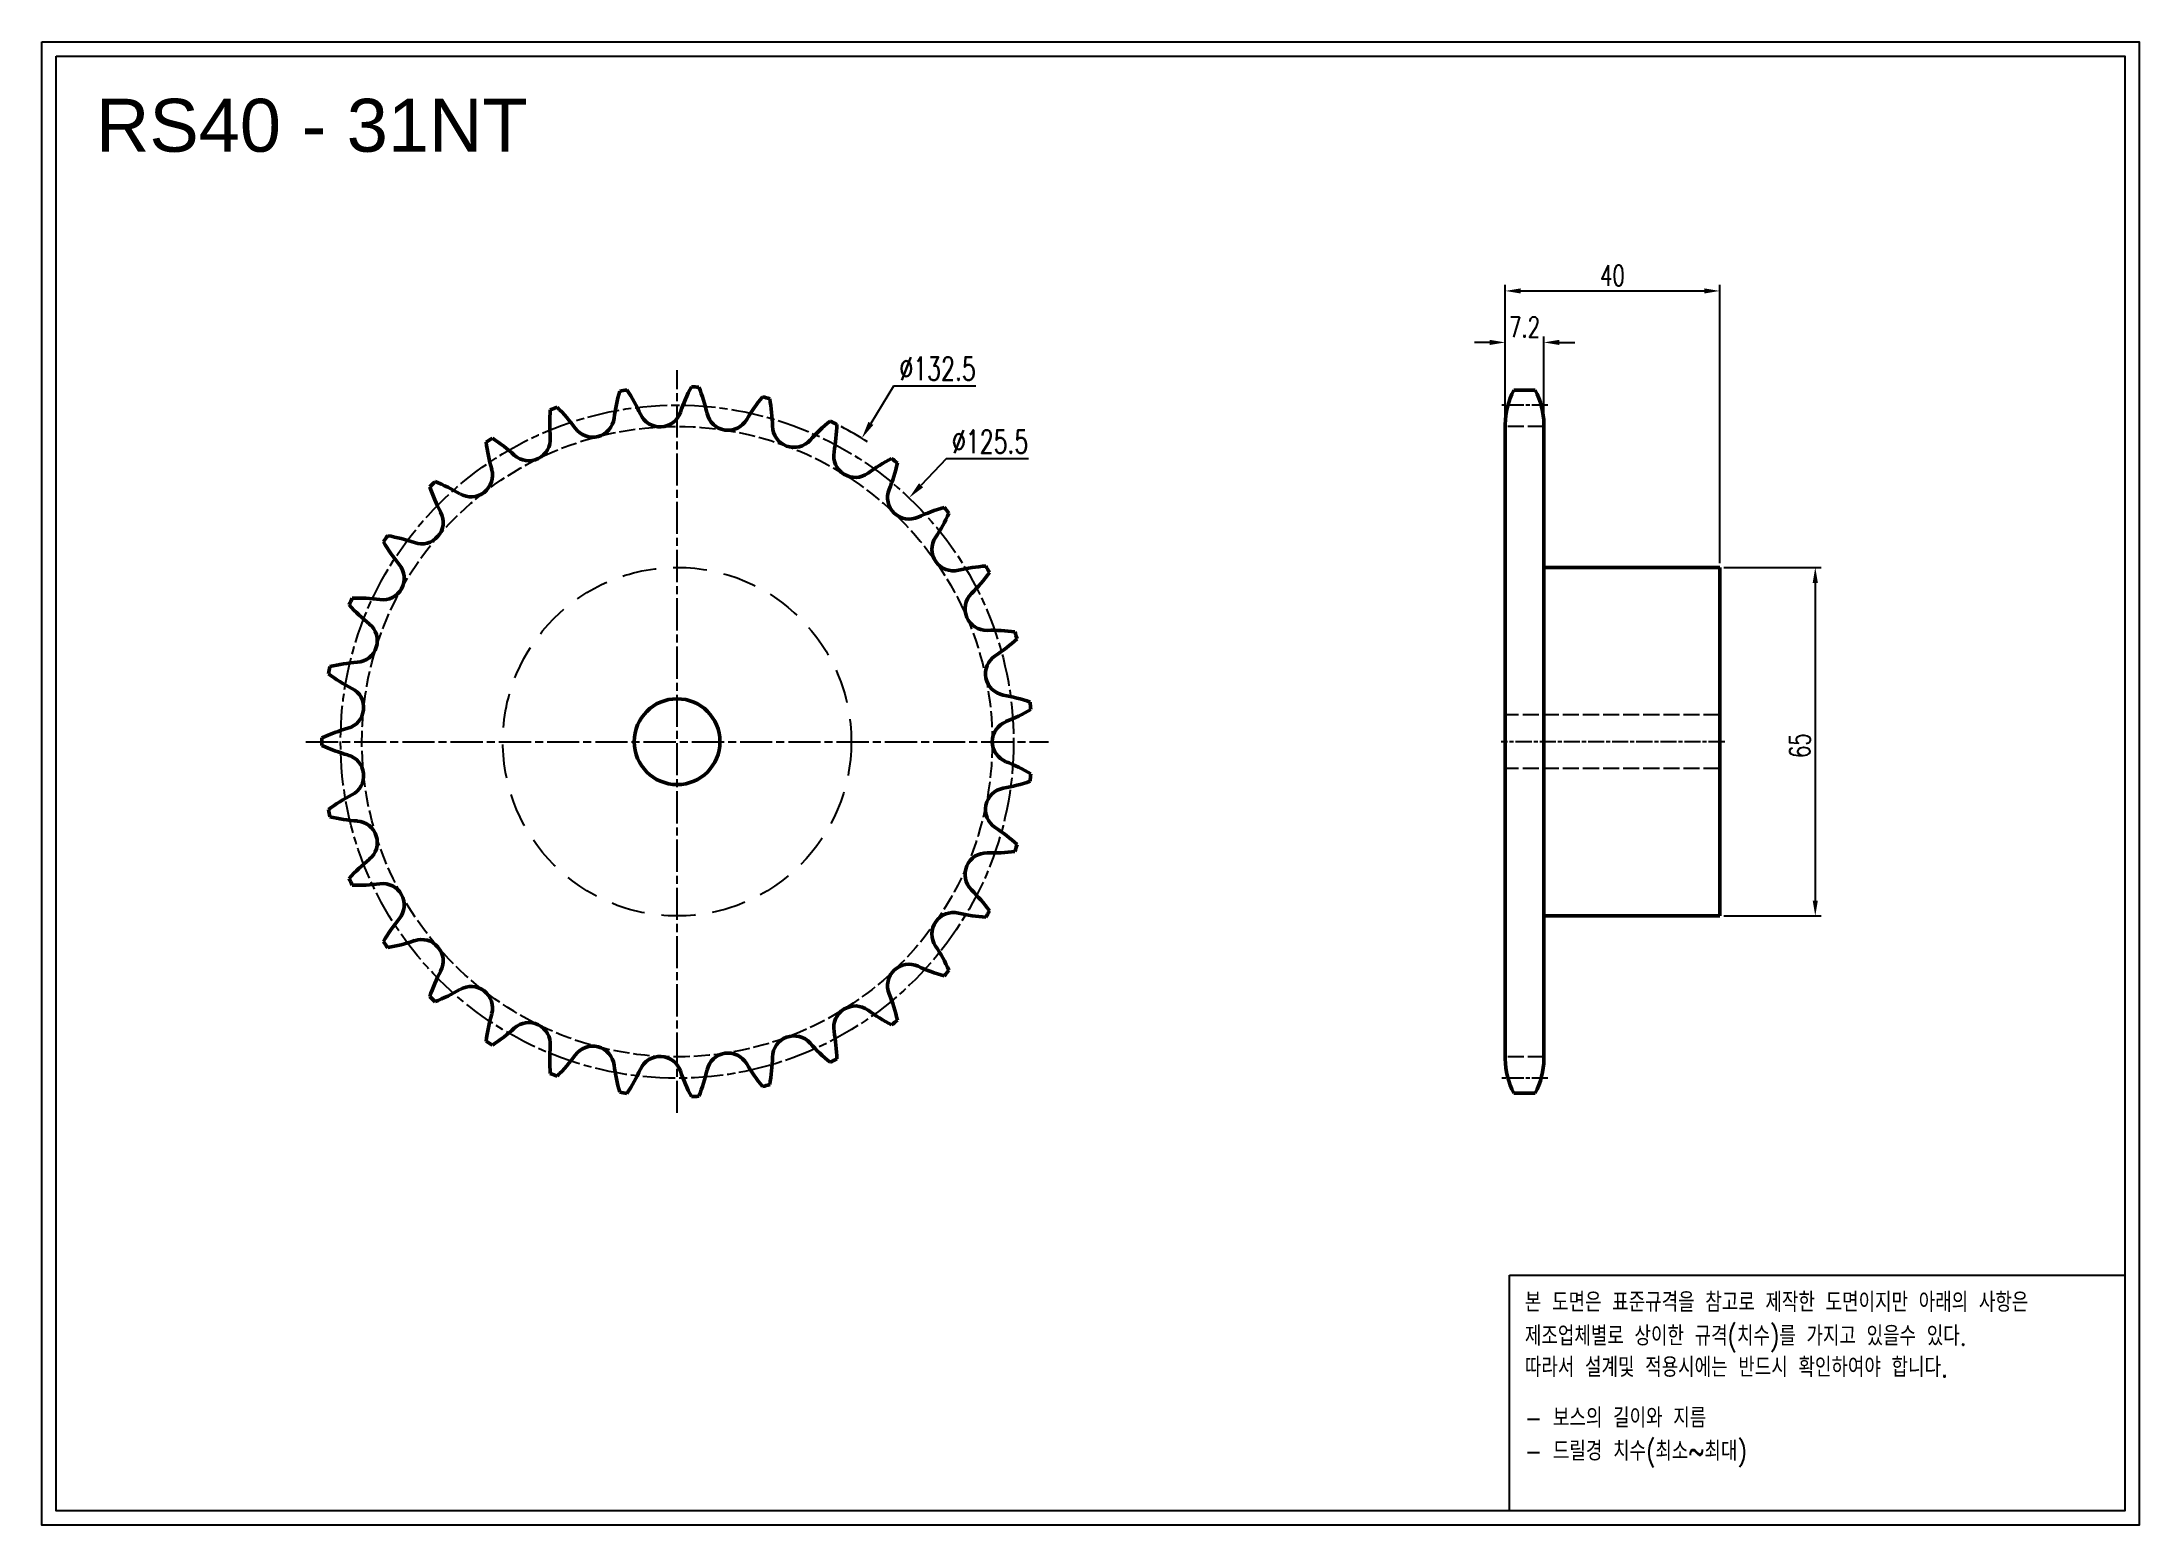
# Model space of a CAD drawing. Header units: millimetres. Extents: x -21901 to -21510, y 1699 to 1976.
import ezdxf

# ---------------------------------------------------------------- set-up
doc = ezdxf.new("R2010")
doc.units = ezdxf.units.MM
for name, pattern in [('AM_ISO02W050', [7.5, 6, -1.5]), ('AM_ISO02W050x2', [3.75, 3, -0.75]), ('AM_ISO08W050', [18, 12, -1.5, 3, -1.5]), ('AM_ISO08W050x2', [9, 6, -0.75, 1.5, -0.75]), ('HIDDEN', [9.525, 6.35, -3.175])]:
    doc.linetypes.add(name, pattern=pattern)
for name, color, linetype, lineweight in [('AM_0N', 7, 'Continuous', 50), ('AM_3N', 6, 'AM_ISO02W050', 25), ('AM_7', 4, 'AM_ISO08W050', 25), ('AM_7N', 4, 'AM_ISO08W050', 25)]:
    doc.layers.add(name, color=color, linetype=linetype, lineweight=lineweight)
doc.layers.add('HL', color=2, linetype='HIDDEN')
doc.layers.add('S-DIM', color=7, linetype='Continuous')
doc.styles.add('HAN', font='ROMANS.shx', dxfattribs={"width": 0.7, "bigfont": 'whgtxt.shx'})
doc.styles.add('HSG', font='SIMPLEX.shx', dxfattribs={"width": 0.7, "bigfont": 'HSG.shx'})
doc.styles.get("Standard").update_dxf_attribs({"font": 'arial.ttf'})
doc.dimstyles.new('APP4', dxfattribs={"dimscale": 1.6, "dimtxt": 2.4, "dimasz": 1.8, "dimexe": 0.7, "dimexo": 0.5, "dimgap": 0.6, "dimtad": 1, "dimtoh": 1, "dimdec": 1, "dimrnd": 0.01, "dimzin": 9, "dimdsep": 46, "dimtxsty": 'HSG', "dimcen": 0, "dimclrd": 1, "dimclre": 1, "dimclrt": 256, "dimazin": 2, "dimtp": 1, "dimtm": 1, "dimtfac": 0.5, "dimtdec": 1, "dimtofl": 0, "dimtmove": 0, "dimatfit": 3, "dimfxl": 0, "dimtvp": 1, "dimtolj": 2, "dimlwd": -1, "dimlwe": -1, "dimarcsym": 0})
doc.dimstyles.new('APP8', dxfattribs={"dimscale": 1.8, "dimtxt": 2.4, "dimasz": 1.8, "dimexe": 0.7, "dimexo": 0.5, "dimgap": 0.6, "dimtad": 1, "dimtoh": 1, "dimdec": 1, "dimrnd": 0.01, "dimzin": 9, "dimdsep": 46, "dimtxsty": 'HSG', "dimcen": 0, "dimclrd": 1, "dimclre": 1, "dimclrt": 256, "dimazin": 2, "dimtp": 1, "dimtm": 1, "dimtfac": 0.5, "dimtdec": 1, "dimtofl": 0, "dimtmove": 0, "dimatfit": 3, "dimfxl": 0, "dimtvp": 1, "dimtolj": 2, "dimlwd": -1, "dimlwe": -1, "dimarcsym": 0})

# ---------------------------------------------------------------- blocks, each defined once
blk = doc.blocks.new('*D1')
at = {"layer": 'Defpoints', "color": 0, "transparency": 16777216}
for p in [(-21748.01, 1902.12), (-21816.93, 1788.94)]:
    blk.add_point(p, dxfattribs=at)
at = {"layer": 'S-DIM', "color": 1, "transparency": 16777216}
for p, q in [((-21742.08, 1911.86), (-21746.33, 1904.89)), ((-21726.75, 1911.86), (-21742.08, 1911.86))]:
    blk.add_line(p, q, dxfattribs=at)
blk.add_arc((-21782.47, 1845.53), 66.25, 57.5723, 62.4972, dxfattribs=at)
blk.add_solid([(-21746.79, 1905.17), (-21745.86, 1904.61), (-21748.01, 1902.12)], dxfattribs=at)
at = {"layer": 'S-DIM', "transparency": 16777216, "insert": (-21733.88, 1915.1), "char_height": 4.32, "attachment_point": 5, "style": 'HSG'}
blk.add_mtext('\\A2;∅132.5', dxfattribs=at)
blk = doc.blocks.new('*D2')
at = {"layer": 'Defpoints', "color": 0, "transparency": 16777216}
for p in [(-21739.19, 1891), (-21825.74, 1800.07)]:
    blk.add_point(p, dxfattribs=at)
at = {"layer": 'S-DIM', "color": 1, "transparency": 16777216}
for p, q in [((-21732.29, 1898.25), (-21736.96, 1893.34)), ((-21716.95, 1898.25), (-21732.29, 1898.25))]:
    blk.add_line(p, q, dxfattribs=at)
blk.add_solid([(-21737.35, 1893.72), (-21736.57, 1892.97), (-21739.19, 1891)], dxfattribs=at)
at = {"layer": 'S-DIM', "transparency": 16777216, "insert": (-21724.08, 1901.49), "char_height": 4.32, "attachment_point": 5, "style": 'HSG'}
blk.add_mtext('\\A2;∅125.5', dxfattribs=at)
blk = doc.blocks.new('*D3')
at = {"layer": 'Defpoints', "color": 0, "transparency": 16777216}
for p in [(-21620.79, 1919.99), (-21627.99, 1904.33), (-21620.79, 1904.33)]:
    blk.add_point(p, dxfattribs=at)
at = {"layer": 'S-DIM', "color": 1, "transparency": 16777216}
for p, q in [((-21627.99, 1905.13), (-21627.99, 1921.11)), ((-21620.79, 1905.13), (-21620.79, 1921.11)), ((-21630.87, 1919.99), (-21633.75, 1919.99)), ((-21617.91, 1919.99), (-21615.03, 1919.99))]:
    blk.add_line(p, q, dxfattribs=at)
for points in [[(-21630.87, 1920.47), (-21630.87, 1919.51), (-21627.99, 1919.99)], [(-21617.91, 1920.47), (-21617.91, 1919.51), (-21620.79, 1919.99)]]:
    blk.add_solid(points, dxfattribs=at)
at = {"layer": 'S-DIM', "transparency": 16777216, "insert": (-21624.39, 1922.87), "char_height": 3.84, "attachment_point": 5, "style": 'HSG'}
blk.add_mtext('\\A2;7.2', dxfattribs=at)
blk = doc.blocks.new('*D4')
at = {"layer": 'Defpoints', "color": 0, "transparency": 16777216}
for p in [(-21587.99, 1929.59), (-21627.99, 1904.33), (-21587.99, 1878.03)]:
    blk.add_point(p, dxfattribs=at)
at = {"layer": 'S-DIM', "color": 1, "transparency": 16777216}
for p, q in [((-21627.99, 1905.13), (-21627.99, 1930.71)), ((-21625.11, 1929.59), (-21590.87, 1929.59)), ((-21587.99, 1878.83), (-21587.99, 1930.71))]:
    blk.add_line(p, q, dxfattribs=at)
for points in [[(-21625.11, 1930.07), (-21625.11, 1929.11), (-21627.99, 1929.59)], [(-21590.87, 1930.07), (-21590.87, 1929.11), (-21587.99, 1929.59)]]:
    blk.add_solid(points, dxfattribs=at)
at = {"layer": 'S-DIM', "transparency": 16777216, "insert": (-21607.99, 1932.47), "char_height": 3.84, "attachment_point": 5, "style": 'HSG'}
blk.add_mtext('\\A2;40', dxfattribs=at)
blk = doc.blocks.new('*D5')
at = {"layer": 'Defpoints', "color": 0, "transparency": 16777216}
for p in [(-21587.99, 1878.03), (-21587.99, 1813.03), (-21570.16, 1813.03)]:
    blk.add_point(p, dxfattribs=at)
at = {"layer": 'S-DIM', "color": 1, "transparency": 16777216}
for p, q in [((-21587.19, 1878.03), (-21569.04, 1878.03)), ((-21570.16, 1875.15), (-21570.16, 1815.91)), ((-21587.19, 1813.03), (-21569.04, 1813.03))]:
    blk.add_line(p, q, dxfattribs=at)
for points in [[(-21570.64, 1875.15), (-21569.68, 1875.15), (-21570.16, 1878.03)], [(-21570.64, 1815.91), (-21569.68, 1815.91), (-21570.16, 1813.03)]]:
    blk.add_solid(points, dxfattribs=at)
at = {"layer": 'S-DIM', "transparency": 16777216, "insert": (-21573.04, 1844.8), "char_height": 3.84, "attachment_point": 5, "rotation": 90, "style": 'HSG'}
blk.add_mtext('\\A2;65', dxfattribs=at)
blk = doc.blocks.new('notice1')
at = {"color": 4}
blk.add_lwpolyline([(-22142.12, 1735.9), (-22053.8, 1735.9), (-22053.8, 1702.07), (-22142.12, 1702.07)], close=True, dxfattribs=at)
at = {"color": 4, "style": 'HAN', "width": 0.8}
for s, p in [('본 도면은 표준규격을 참고로 제작한 도면이지만 아래의 사항은', (-22139.9, 1730.62)), ('제조업체별로 상이한 규격(치수)를 가지고 있을수 있다.', (-22139.9, 1725.78)), ('따라서 설계및 적용시에는 반드시 확인하여야 합니다.', (-22139.9, 1721.28)), ('- 보스의 길이와 지름', (-22139.9, 1714.03)), ('- 드릴경 치수(최소~최대)', (-22139.9, 1709.27))]:
    blk.add_text(s, height=2.7949, dxfattribs=at).set_placement(p)

msp = doc.modelspace()

# ---------------------------------------------------------------- linework, layer by layer
for points in [[(-21900.95, 1976.03), (-21509.76, 1976.03), (-21509.76, 1699.43), (-21900.95, 1699.43)], [(-21898.31, 1973.39), (-21512.4, 1973.39), (-21512.4, 1702.07), (-21898.31, 1702.07)]]:
    msp.add_lwpolyline(points, close=True)
at = {"layer": 'AM_0N'}
for p, q in [((-21626.38, 1911.1), (-21622.4, 1911.1)), ((-21627.99, 1904.7), (-21627.99, 1786.36)), ((-21620.79, 1904.7), (-21620.79, 1786.36)), ((-21620.79, 1878.03), (-21587.99, 1878.03)), ((-21587.99, 1878.03), (-21587.99, 1813.03)), ((-21620.79, 1813.03), (-21587.99, 1813.03)), ((-21626.38, 1779.96), (-21622.4, 1779.96))]:
    msp.add_line(p, q, dxfattribs=at)
msp.add_circle((-21782.47, 1845.53), 8, dxfattribs=at)
for centre, radius, start, end in [((-21762.97, 1902.05), 31.48, 163.6399, 173.0645), ((-21782.47, 1845.53), 66.25, 98.1142, 99.3052), ((-21817.99, 1893.62), 31.48, 24.3548, 33.7794), ((-21752, 1896.97), 31.48, 152.027, 161.4516), ((-21782.47, 1845.53), 66.25, 86.5013, 87.6923), ((-21807.58, 1899.79), 31.48, 12.7419, 22.1665), ((-21742.27, 1889.78), 31.48, 140.4141, 149.8387), ((-21782.47, 1845.53), 66.25, 74.8884, 76.0793), ((-21796.15, 1903.73), 31.48, 1.129, 10.5536), ((-21614.49, 1904.7), 13.5, 151.7009, 180), ((-21634.29, 1904.7), 13.5, 0, 28.2991), ((-21774.75, 1904.82), 31.48, 175.2528, 184.6774), ((-21782.47, 1845.53), 66.25, 109.7271, 110.9181), ((-21826.94, 1885.49), 31.48, 35.9677, 45.3923), ((-21798.21, 1906.34), 4.01, 215.9677, 353.0645), ((-21785.65, 1908.26), 4.01, 204.3548, 341.4516), ((-21772.96, 1907.62), 4.01, 192.7419, 329.8387), ((-21734.18, 1880.78), 31.48, 128.8012, 138.2258), ((-21782.47, 1845.53), 66.25, 63.2755, 64.4664), ((-21782.47, 1845.53), 66.25, 121.34, 122.531), ((-21786.84, 1905.16), 31.48, 186.8657, 196.2903), ((-21834.07, 1875.72), 31.48, 47.5806, 57.0053), ((-21810.13, 1901.92), 4.01, 227.5806, 4.6774), ((-21760.66, 1904.43), 4.01, 181.129, 318.2258), ((-21784.15, 1905.29), 31.48, 349.5161, 358.9407), ((-21749.25, 1898.83), 4.01, 169.5161, 306.6129), ((-21728.08, 1870.34), 31.48, 117.1883, 126.6129), ((-21772.09, 1904.41), 31.48, 337.9032, 347.3278), ((-21782.47, 1845.53), 66.25, 51.6626, 52.8535), ((-21782.47, 1845.53), 66.25, 132.9529, 134.1439), ((-21839.09, 1864.71), 31.48, 59.1935, 68.6182), ((-21820.91, 1895.2), 4.01, 239.1935, 16.2903), ((-21798.75, 1903.06), 31.48, 198.4786, 207.9032), ((-21739.2, 1891.06), 4.01, 157.9032, 295), ((-21830.12, 1886.44), 4.01, 250.8065, 27.9032), ((-21724.2, 1858.88), 31.48, 105.5754, 115), ((-21760.45, 1901.11), 31.48, 326.2903, 335.7149), ((-21782.47, 1845.53), 66.25, 40.0497, 41.2406), ((-21782.47, 1845.53), 66.25, 144.5658, 145.7568), ((-21810, 1898.6), 31.48, 210.0915, 219.5161), ((-21841.79, 1852.92), 31.48, 70.8065, 80.2311), ((-21730.92, 1881.41), 4.01, 146.2903, 283.3871), ((-21837.38, 1876.01), 4.01, 262.4194, 39.5161), ((-21722.7, 1846.88), 31.48, 93.9625, 103.3871), ((-21782.47, 1845.53), 66.25, 28.4368, 29.6277), ((-21749.71, 1895.54), 31.48, 314.6774, 324.102), ((-21782.47, 1845.53), 66.25, 156.1787, 157.3697), ((-21820.12, 1891.97), 31.48, 221.7044, 231.129), ((-21842.07, 1840.83), 31.48, 82.4194, 91.844), ((-21724.75, 1870.3), 4.01, 134.6774, 271.7742), ((-21842.4, 1864.34), 4.01, 274.0323, 51.129), ((-21723.65, 1834.82), 31.48, 82.3496, 91.7742), ((-21782.47, 1845.53), 66.25, 16.8239, 18.0148), ((-21740.31, 1887.92), 31.48, 303.0645, 312.4891), ((-21782.47, 1845.53), 66.25, 167.7916, 168.9826), ((-21828.7, 1883.44), 31.48, 233.3173, 242.7419), ((-21839.9, 1828.93), 31.48, 94.0323, 103.4569), ((-21720.95, 1858.18), 4.01, 123.0645, 260.1613), ((-21844.95, 1851.89), 4.01, 285.6452, 62.7419), ((-21727.01, 1823.2), 31.48, 70.7367, 80.1613), ((-21732.64, 1878.57), 31.48, 291.4516, 300.8762), ((-21782.47, 1845.53), 66.25, 5.211, 6.4019), ((-21835.38, 1817.71), 31.48, 105.6452, 115.0698), ((-21719.66, 1845.53), 4.01, 111.4516, 248.5484), ((-21782.47, 1845.53), 66.25, 179.4045, 180.5955), ((-21835.38, 1873.36), 31.48, 244.9302, 254.3548), ((-21844.95, 1839.18), 4.01, 297.2581, 74.3548), ((-21732.64, 1812.5), 31.48, 59.1238, 68.5484), ((-21782.47, 1845.53), 66.25, 353.5981, 354.789), ((-21828.7, 1807.62), 31.48, 117.2581, 126.6827), ((-21720.95, 1832.89), 4.01, 99.8387, 236.9355), ((-21727.01, 1867.87), 31.48, 279.8387, 289.2633), ((-21782.47, 1845.53), 66.25, 191.0174, 192.2084), ((-21839.9, 1862.14), 31.48, 256.5431, 265.9677), ((-21842.4, 1826.73), 4.01, 308.871, 85.9677), ((-21740.31, 1803.14), 31.48, 47.5109, 56.9355), ((-21820.12, 1799.1), 31.48, 128.871, 138.2956), ((-21724.75, 1820.77), 4.01, 88.2258, 225.3226), ((-21723.65, 1856.25), 31.48, 268.2258, 277.6504), ((-21782.47, 1845.53), 66.25, 341.9852, 343.1761), ((-21782.47, 1845.53), 66.25, 202.6303, 203.8213), ((-21842.07, 1850.24), 31.48, 268.156, 277.5806), ((-21837.38, 1815.05), 4.01, 320.4839, 97.5806), ((-21749.71, 1795.52), 31.48, 35.898, 45.3226), ((-21810, 1792.47), 31.48, 140.4839, 149.9085), ((-21730.92, 1809.65), 4.01, 76.6129, 213.7097), ((-21722.7, 1844.19), 31.48, 256.6129, 266.0375), ((-21782.47, 1845.53), 66.25, 330.3723, 331.5632), ((-21782.47, 1845.53), 66.25, 214.2432, 215.4342), ((-21841.79, 1838.15), 31.48, 279.7689, 289.1935), ((-21830.12, 1804.62), 4.01, 332.0968, 109.1935), ((-21760.45, 1789.95), 31.48, 24.2851, 33.7097), ((-21739.2, 1800.01), 4.01, 65, 202.0968), ((-21724.2, 1832.18), 31.48, 245, 254.4246), ((-21798.75, 1788.01), 31.48, 152.0968, 161.5214), ((-21820.91, 1795.87), 4.01, 343.7097, 120.8065), ((-21782.47, 1845.53), 66.25, 318.7594, 319.9503), ((-21782.47, 1845.53), 66.25, 225.8561, 227.0471), ((-21839.09, 1826.36), 31.48, 291.3818, 300.8065), ((-21749.25, 1792.23), 4.01, 53.3871, 190.4839), ((-21772.09, 1786.66), 31.48, 12.6722, 22.0968), ((-21786.84, 1785.91), 31.48, 163.7097, 173.1343), ((-21834.07, 1815.35), 31.48, 302.9947, 312.4194), ((-21810.13, 1789.15), 4.01, 355.3226, 132.4194), ((-21728.08, 1820.73), 31.48, 233.3871, 242.8117), ((-21782.47, 1845.53), 66.25, 307.1465, 308.3374), ((-21782.47, 1845.53), 66.25, 237.469, 238.66), ((-21774.75, 1786.25), 31.48, 175.3226, 184.7472), ((-21798.21, 1784.73), 4.01, 6.9355, 144.0323), ((-21760.66, 1786.64), 4.01, 41.7742, 178.871), ((-21734.18, 1810.28), 31.48, 221.7742, 231.1988), ((-21784.15, 1785.77), 31.48, 1.0593, 10.4839), ((-21826.94, 1805.58), 31.48, 314.6077, 324.0323), ((-21762.97, 1789.02), 31.48, 186.9355, 196.3601), ((-21817.99, 1797.45), 31.48, 326.2206, 335.6452), ((-21785.65, 1782.81), 4.01, 18.5484, 155.6452), ((-21752, 1794.1), 31.48, 198.5484, 207.973), ((-21807.58, 1791.28), 31.48, 337.8335, 347.2581), ((-21772.96, 1783.45), 4.01, 30.1613, 167.2581), ((-21742.27, 1801.29), 31.48, 210.1613, 219.5859), ((-21796.15, 1787.34), 31.48, 349.4464, 358.871), ((-21782.47, 1845.53), 66.25, 295.5336, 296.7245), ((-21614.49, 1786.36), 13.5, 180, 208.2991), ((-21634.29, 1786.36), 13.5, 331.7009, 0), ((-21782.47, 1845.53), 66.25, 249.0819, 250.2729), ((-21782.47, 1845.53), 66.25, 260.6948, 261.8858), ((-21782.47, 1845.53), 66.25, 283.9207, 285.1116), ((-21782.47, 1845.53), 66.25, 272.3077, 273.4987)]:
    msp.add_arc(centre, radius, start, end, dxfattribs=at)
at = {"layer": 'AM_3N', "linetype": 'AM_ISO02W050x2'}
for p, q in [((-21620.79, 1904.33), (-21627.99, 1904.33)), ((-21620.79, 1786.74), (-21627.99, 1786.74))]:
    msp.add_line(p, q, dxfattribs=at)
at = {"layer": 'AM_3N', "color": 2, "linetype": 'AM_ISO02W050x2'}
for p, q in [((-21587.99, 1850.53), (-21627.99, 1850.53)), ((-21587.99, 1840.53), (-21627.99, 1840.53))]:
    msp.add_line(p, q, dxfattribs=at)
at = {"layer": 'AM_3N', "linetype": 'AM_ISO02W050x2'}
msp.add_circle((-21782.47, 1845.53), 58.79, dxfattribs=at)
at = {"layer": 'AM_7', "linetype": 'AM_ISO08W050x2'}
msp.add_circle((-21782.47, 1845.53), 62.77, dxfattribs=at)
at = {"layer": 'AM_7N', "linetype": 'AM_ISO08W050x2'}
for p, q in [((-21782.47, 1776.28), (-21782.47, 1914.79)), ((-21851.72, 1845.53), (-21713.21, 1845.53))]:
    msp.add_line(p, q, dxfattribs=at)
at = {"layer": 'AM_7N', "linetype": 'AM_ISO08W050x2', "ltscale": 0.5}
for p, q in [((-21620.02, 1908.3), (-21628.75, 1908.3)), ((-21587.05, 1845.53), (-21628.75, 1845.53)), ((-21620.02, 1782.77), (-21628.75, 1782.77))]:
    msp.add_line(p, q, dxfattribs=at)
at = {"layer": 'HL'}
msp.add_circle((-21782.47, 1845.53), 32.5, dxfattribs=at)

# ---------------------------------------------------------------- block references
at = {"xscale": 1.3, "yscale": 1.3, "zscale": 1.3}
msp.add_blockref('notice1', (7157.54, -510.62), dxfattribs=at)

# ---------------------------------------------------------------- texts
msp.add_text('RS40 - 31NT', height=9.8784).set_placement((-21890.87, 1955.55))

# ---------------------------------------------------------------- dimensions: what is measured, and where the dimension line sits
at = {"layer": 'S-DIM'}
dim = msp.add_linear_dim(base=(-21587.99, 1929.59), p1=(-21627.99, 1904.33), p2=(-21587.99, 1878.03), dimstyle='APP4', dxfattribs=at)
dim.commit()
dim.dimension.update_dxf_attribs({"geometry": '*D4', "text_midpoint": (-21607.99, 1932.47)})
dim = msp.add_linear_dim(base=(-21620.79, 1919.99), p1=(-21627.99, 1904.33), p2=(-21620.79, 1904.33), dimstyle='APP4', dxfattribs=at)
dim.commit()
dim.dimension.update_dxf_attribs({"geometry": '*D3', "text_midpoint": (-21624.39, 1919.99), "dimtype": 128})
at = {"layer": 'S-DIM', "color": 3}
for p1, p2, picture, middle in [((-21816.93, 1788.94), (-21748.01, 1902.12), '*D1', (-21733.88, 1911.86)), ((-21825.74, 1800.07), (-21739.19, 1891), '*D2', (-21724.08, 1898.25))]:
    dim = msp.add_diameter_dim_2p(p1=p1, p2=p2, dimstyle='APP8', dxfattribs=at)
    dim.commit()
    dim.dimension.update_dxf_attribs({"geometry": picture, "text_midpoint": middle, "dimtype": 131})
at = {"layer": 'S-DIM'}
dim = msp.add_linear_dim(base=(-21570.16, 1813.03), p1=(-21587.99, 1878.03), p2=(-21587.99, 1813.03), angle=90, dimstyle='APP4', dxfattribs=at)
dim.commit()
dim.dimension.update_dxf_attribs({"geometry": '*D5', "text_midpoint": (-21570.16, 1844.8), "dimtype": 128})

doc.saveas('drawing.dxf')
